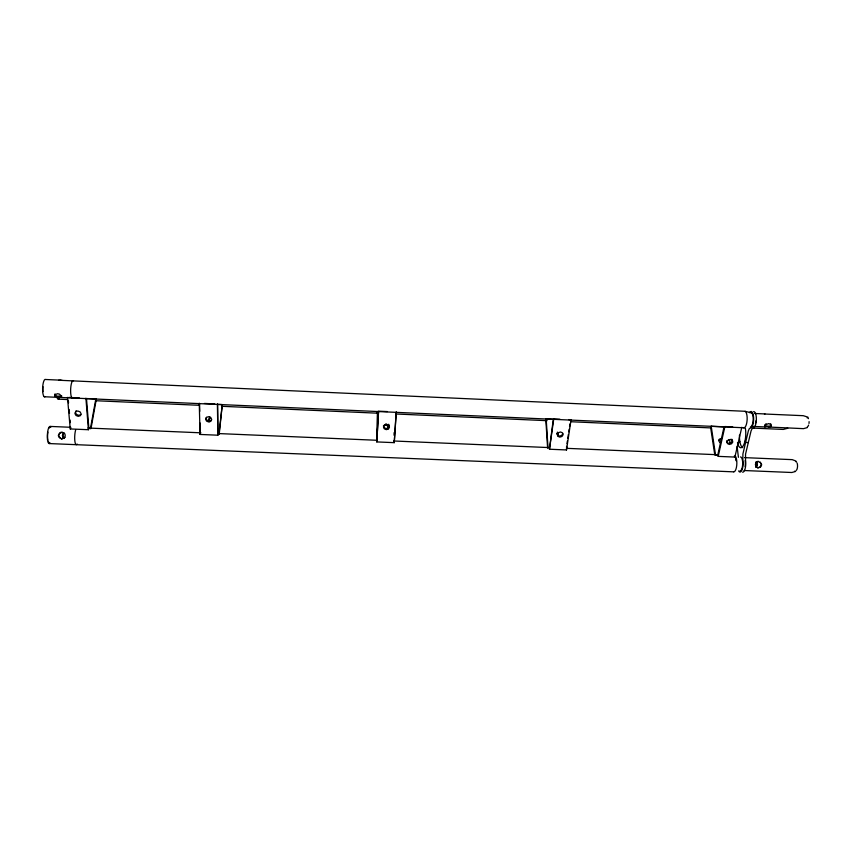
<?xml version="1.0" encoding="UTF-8"?>
<svg xmlns="http://www.w3.org/2000/svg" width="852" height="852" viewBox="0 0 852 852"><rect width="100%" height="100%" fill="white"/><g stroke="black" fill="none" stroke-linecap="round" stroke-linejoin="round"><path stroke-width="1.28" d="M394.05 435.234L394.103 432.667M738.418 457.322L737.087 446.331M376.616 440.899L377.447 411.441L377.351 412.517M378.512 411.452L376.786 441.922L394.242 442.657L396.297 411.953M376.786 441.922L378.586 411.175L387.447 411.569M396.169 412.23L394.242 442.657M218.932 434.211L222.276 404.562L217.292 404.338M219.241 433.998L222.276 404.562M553.289 419.259L549.465 449.228L566.505 449.952L571.053 419.706L568.582 419.599M549.465 449.228L553.757 418.939L559.934 419.216M566.601 446.288L566.505 449.952M566.995 443.658L567.389 441.027M567.783 438.407L568.369 434.467M568.763 431.836L569.157 429.216M569.551 426.586L569.945 423.955M55.007 393.89L54.624 395.999L58.65 397.383L744.328 427.789M90.994 428.556L96.169 400.067L95.829 398.949L86.957 398.555M90.397 428.769L95.829 398.949M756.576 466.896L757.364 464.659L756.714 462.359M755.831 462.391L757.897 461.379L760.325 462.423L761.368 464.755L760.186 466.992L757.694 467.844L755.703 466.64M724.062 426.831L717.682 455.33L718.215 456.374L734.882 457.077L741.804 427.289M718.215 456.374L724.903 426.532L732.709 426.884M199.251 403.22L200.071 434.445L217.931 435.202L217.665 404.317M200.071 434.445L200.092 423.007M63.091 433.881L62.92 437.204L64.049 438.471M553.875 419.259L546.185 418.918L545.844 419.972L547.591 447.854M76.158 410.664L74.912 413.539L75.988 415.478L78.246 416.351L80.386 415.669L81.132 413.806L80.067 411.867L77.798 410.994L75.668 411.686M557.645 435.638L558.358 433.913L557.4 432.124M67.468 397.373L70.247 428.95L88.416 429.717L88.885 428.684L86.489 398.502M70.247 428.95L70.759 427.906M387.543 429.344L388.437 427.608L387.628 425.808L385.583 424.988L383.507 425.627M724.988 426.852L711.196 426.234L710.6 427.267L714.796 455M209.933 417.011L208.846 418.758L209.507 420.579M210.103 418.098L209.017 419.844L209.677 421.665M557.261 434.445L558.39 432.656L560.563 431.996L562.522 432.837L563.108 434.69L561.979 436.469L559.807 437.14L557.858 436.299L556.974 433.423M739.089 442.657L739.834 441.474M562.799 433.668L561.681 435.447L559.508 436.107L557.559 435.276M56.946 397.224A8.382 2.13 -87.6 0 0 58.437 399.162L59.267 398.257M63.783 438.46L62.377 435.521L64.06 432.688L60.62 432.539L59.235 433.711L58.607 435.372L60.3 438.343L62.089 438.887L65.018 437.332M764.532 425.212L766.065 423.763M807.345 427.587L803.532 428.652L764.766 426.863L764.67 426.011L766.331 424.456L768.845 423.582L770.879 424.658M54.816 394.806L57.585 393.709L59.416 394.135L61.642 396.308L59.139 397.405M770.953 425.499L769.281 426.202L764.606 425.989M758.291 461.379L756.225 462.242L755.394 464.489L756.086 466.821L758.088 467.854L760.548 467.002L761.709 464.755L760.24 462.221M61.738 395.999L57.244 396.244L54.816 395.083M755.788 467.056L757.034 464.649L755.937 462.146M721.207 438.535L719.344 439.163L718.8 440.878L719.887 442.657M718.737 440.186L720.6 439.547M80.865 414.647L78.746 415.329L76.478 414.455L75.413 412.517M211.136 420.281L208.996 420.963L206.823 420.089L205.886 418.183M385.573 428.929L387.649 428.29L388.544 426.554L387.735 424.743L385.69 423.923M61.781 438.876L64.752 437.321L65.21 435.649L64.922 433.956L62.121 432.145L60.354 432.528L58.33 435.361L58.799 437.065L61.525 438.801M787.014 428.418L787.78 428.247L783.244 429.429L752.55 428.077M764.436 413.997L803.276 415.691L807.962 417.171M768.781 427.108L771.103 426.298L770.719 423.785M58.713 380.237L744.126 411.25A8.382 2.907 -87.2 0 1 747.14 419.855A8.382 2.907 -87.2 0 1 743.2 427.629M744.105 470.528L791.838 472.498L795.63 471.433L794.863 471.018M49.15 443.562L733.678 471.848M748.29 442.571L745.617 442.454L744.925 441.261M50.034 426.415L70.737 427.289M87.852 428.023L200.902 432.816M218.187 433.551L376.467 440.26M393.752 440.995L549.37 447.598M566.655 448.333L718.279 454.766M718.129 455.373L715.584 455.266L711.196 426.234M744.51 457.63L792.222 459.643L795.938 461.028M60.119 380.152L45.731 379.502A8.776 2.343 -87.7 0 0 42.611 388.235A8.776 2.343 -87.7 0 0 45.135 396.67M754.574 413.476L764.958 413.944M753.445 426.426L765.149 426.948M68.778 397.426L79.321 397.895M204.437 403.443L214.789 403.901M44.219 396.744L58.65 397.383M95.562 400.717L199.155 405.296M221.744 406.297L378.458 413.231M395.733 413.987L547.144 420.686M571.042 421.74L710.504 427.906M58.437 399.162L67.17 399.545M60.609 380.173L62.196 380.397M745.255 411.356L751.634 412.9M734.317 456.033L734.882 457.077M557.038 433.157L557.985 434.957M383.475 425.893L384.231 427.768L386.297 428.62L388.448 427.949L389.439 426.149L388.682 424.264M726.522 440.782L726.948 442.603L728.79 443.434L730.973 442.774L732.219 441.027L731.793 439.195M729.514 439.568L730.121 443.349M68.33 400.312L68.554 402.943M69.14 409.514L69.481 413.454M70.056 420.025L70.29 422.656M85.903 398.193L88.416 429.717M546.185 418.918L548.028 448.163M199.581 403.518L199.783 411.314M217.377 404.018L217.931 435.202M735.351 456.076A8.211 2.79 -88.1 0 1 736.735 465.341A8.211 2.79 -88.1 0 1 733.753 471.848M735.872 458.621A7.189 2.439 -88.1 0 1 736.32 460.975A7.04 2.396 -88.1 0 0 735.894 458.685M77.149 444.041A8.573 2.023 -87 0 1 74.827 440.825A8.573 2.023 -87 0 1 75.636 429.983M745.372 428.268A12.876 4.452 -87.5 0 1 743.402 445.521A12.876 4.452 -87.5 0 1 737.47 442.72M738.609 470.911A8.19 2.833 -88.1 0 0 742.071 469.803A8.19 2.833 -88.1 0 0 742.859 459.91L742.891 453.999L748.365 430.792L749.398 428.481L750.378 428.141A8.36 2.95 -87.2 0 0 753.615 417.448A8.36 2.95 -87.2 0 0 749.43 412.688M740.494 456.917A7.008 2.418 -88.1 0 1 742.688 464.031A7.008 2.418 -88.1 0 1 740.015 470.922M742.624 472.21A8.19 2.844 -88.1 0 0 745.244 468.238A8.19 2.844 -88.1 0 0 745.521 460.027L745.553 454.105L751.059 430.91L752.103 428.599L753.083 428.258A8.36 2.971 -87.2 0 0 756.363 419.716A8.36 2.971 -87.2 0 0 753.647 411.569M742.699 447.662A12.876 4.484 -87.6 0 1 739.461 435.116M745.149 460.602A7.008 2.439 -88.1 0 1 745.117 466.555M750.9 412.645A7.157 2.524 -87.2 0 1 753.211 419.621A7.157 2.524 -87.2 0 1 750.41 426.937M755.852 420.984A7.146 2.545 -87.2 0 1 755.458 423.359M807.142 417.831A4.558 1.842 -87.2 0 1 808.484 418.651M809.091 421.644A4.558 1.842 -87.2 0 1 808.985 423.423M808.612 425.041A4.558 1.842 -87.2 0 1 807.334 426.841M50.854 427.118A8.584 2.236 -87 0 0 47.68 431.602L47.339 434.903A8.584 2.236 -87 0 0 50.034 442.923M49.203 442.497A7.519 1.96 -87 0 1 48.479 441.922M47.925 440.271A7.519 1.96 -87 0 1 47.914 432.028M49.192 428.002A7.519 1.96 -87 0 1 49.98 427.48M72.889 397.905A8.765 2.119 -87.6 0 1 72.058 397.98L71.334 396.744A8.765 2.119 -87.6 0 1 70.918 386.126A8.765 2.119 -87.6 0 1 73.496 380.759M43.005 391.632A7.689 2.045 -87.7 0 1 43.005 386.712M797.131 463.094A4.473 1.757 -88.2 0 1 796.343 470.379M795.917 461.763A4.473 1.757 -88.2 0 1 796.588 462.114M206.461 417.363L205.609 419.205L206.546 421.112L208.729 421.985L210.87 421.303L211.722 419.472L210.795 417.555L208.612 416.681L206.461 417.363M384.476 425.105L383.485 426.916L384.252 428.79L386.318 429.653L388.469 428.982L389.46 427.171L388.704 425.286L386.638 424.424L384.476 425.105M728.322 440.047L727.086 441.805L727.512 443.626L729.355 444.456L731.538 443.796L732.784 442.05L732.369 440.218L730.515 439.387L728.322 440.047"/></g></svg>
